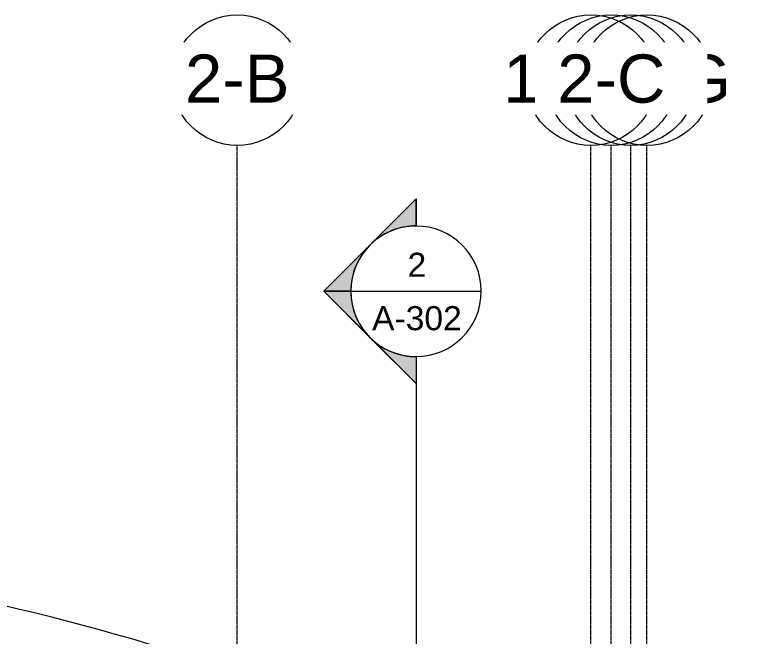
# Model space of a CAD drawing. Header units: inches. Extents: x 20478 to 36715, y -248 to 750.
# Drawn here: x 29344.3 to 29709.4, y 408.1 to 712.7 of the extents above; entities that cross this region are included whole.
import ezdxf

# ---------------------------------------------------------------- set-up
doc = ezdxf.new("R2010")
doc.units = ezdxf.units.IN
doc.header["$MEASUREMENT"] = 0
doc.linetypes.add('Grid Line 1_2_', pattern=[0.875, 0.5, -0.125, 0.125, -0.125])
for name, color, linetype, lineweight in [('G-ANNO-SYMB', 111, 'Continuous', 9), ('G-ANNO-TEXT', 231, 'Continuous', 9), ('S-GRID', 1, 'Continuous', 9), ('S-GRID-IDEN', 1, 'Continuous', 9)]:
    doc.layers.add(name, color=color, linetype=linetype, lineweight=lineweight)
doc.styles.add('Arial', font='arial.ttf', dxfattribs={"height": 23.60479})
doc.styles.add('Arial_1', font='arial.ttf', dxfattribs={"height": 11.802395})

# ---------------------------------------------------------------- blocks, each defined once
blk = doc.blocks.new('Grid - Grid Head - Circle-14747-Elevation - East')
at = {"layer": 'S-GRID-IDEN'}
blk.add_circle((-21143.8, 680.66), 32, dxfattribs=at)
blk = doc.blocks.new('Section - Section Head - Filled-1526-Elevation - East')
at = {"layer": 'G-ANNO-SYMB'}
h = blk.add_hatch(color=256, dxfattribs=at)
edge = h.paths.add_edge_path(flags=0)
edge.add_arc((-22069.39, 577.16), 32.04, 90, 132.0784, ccw=False)
edge.add_line((-22069.39, 609.2), (-22069.39, 622.41))
edge.add_line((-22069.39, 622.41), (-22090.86, 600.94))
h = blk.add_hatch(color=256, dxfattribs=at)
edge = h.paths.add_edge_path(flags=0)
edge.add_line((-22092.02, 599.78), (-22114.64, 577.16))
edge.add_line((-22114.64, 577.16), (-22101.39, 577.16))
edge.add_arc((-22069.39, 577.16), 32, 135, 180, ccw=False)
h = blk.add_hatch(color=256, dxfattribs=at)
edge = h.paths.add_edge_path(flags=0)
edge.add_arc((-22069.39, 577.16), 32, 180, 225, ccw=False)
edge.add_line((-22101.39, 577.16), (-22114.64, 577.16))
edge.add_line((-22114.64, 577.16), (-22092.02, 554.53))
h = blk.add_hatch(color=256, dxfattribs=at)
edge = h.paths.add_edge_path(flags=0)
edge.add_line((-22090.86, 553.37), (-22069.39, 531.9))
edge.add_line((-22069.39, 531.9), (-22069.39, 545.12))
edge.add_arc((-22069.39, 577.16), 32.04, 227.9216, 270, ccw=False)
for p, q in [((-22114.64, 577.16), (-22069.39, 622.41)), ((-22090.86, 600.94), (-22069.39, 622.41)), ((-22069.39, 609.16), (-22069.39, 622.41)), ((-22069.39, 622.41), (-22069.39, 609.2)), ((-22114.64, 577.16), (-22092.02, 599.78)), ((-22114.64, 577.16), (-22069.39, 531.9)), ((-22101.39, 577.16), (-22114.64, 577.16)), ((-22092.02, 554.53), (-22114.64, 577.16)), ((-22114.64, 577.16), (-22101.39, 577.16)), ((-22069.39, 531.9), (-22090.86, 553.37)), ((-22069.39, 545.16), (-22069.39, 531.9)), ((-22069.39, 545.12), (-22069.39, 531.9))]:
    blk.add_line(p, q, dxfattribs=at)
for radius, start, end in [(32, 90, 270), (32.04, 90, 132.0784), (32, 270, 90), (32, 135, 180), (32, 180, 225), (32.04, 227.9216, 270)]:
    blk.add_arc((-22069.39, 577.16), radius, start, end, dxfattribs=at)

msp = doc.modelspace()

# ---------------------------------------------------------------- linework, layer by layer
at = {"layer": 'G-ANNO-SYMB'}
for p, q in [((29509.1418, 577.15708), (29573.1418, 577.15708)), ((29541.1418, 545.15708), (29541.1418, -54.81697))]:
    msp.add_line(p, q, dxfattribs=at)
at = {"layer": 'G-ANNO-TEXT', "color": 145}
msp.add_arc((29084.13201, -684.82661), 1136.75909, 63.3750715, 90, dxfattribs=at)
at = {"layer": 'S-GRID', "linetype": 'Grid Line 1_2_'}
for p, q in [((29453.41828, -132), (29453.41828, 648.65882)), ((29453.41828, -132), (29453.41828, 648.65882)), ((29626.91828, -132), (29626.91828, 648.65882)), ((29636.91828, -132), (29636.91828, 648.65882)), ((29636.91828, -132), (29636.91828, 648.65882)), ((29646.41828, -132), (29646.41828, 648.65882)), ((29654.41828, -132), (29654.41828, 648.65882))]:
    msp.add_line(p, q, dxfattribs=at)

# ---------------------------------------------------------------- block references
at = {"layer": 'G-ANNO-SYMB'}
msp.add_blockref('Section - Section Head - Filled-1526-Elevation - East', (51610.53025, 0), dxfattribs=at)
at = {"layer": 'S-GRID-IDEN'}
for p in [(50597.22109, 0), (50790.22109, 0)]:
    msp.add_blockref('Grid - Grid Head - Circle-14747-Elevation - East', p, dxfattribs=at)

# ---------------------------------------------------------------- texts
at = {"layer": 'G-ANNO-SYMB', "attachment_point": 2, "line_spacing_factor": 0.938532, "style": 'Arial_1'}
for s, insert, char_height, width in [('2', (29541.55162, 596.04924), 11.8024, 10.944), ('A-302', (29541.55162, 569.86758), 11.802395, 52.416)]:
    msp.add_mtext(s, dxfattribs=dict(at, insert=insert, char_height=char_height, width=width))

# ---------------------------------------------------------------- next in the draw order: texts
at = {"layer": 'S-GRID-IDEN', "char_height": 23.60479, "width": 56.736, "attachment_point": 2, "line_spacing_factor": 0.938532, "style": 'Arial', "bg_fill": 3, "box_fill_scale": 1.25, "bg_fill_color": 0, "bg_fill_transparency": 0}
for s, insert in [('3-2', (29453.41213, 693.24132)), ('3-3', (29646.41213, 693.24132))]:
    msp.add_mtext(s, dxfattribs=dict(at, insert=insert))

# ---------------------------------------------------------------- next in the draw order: block references
at = {"layer": 'S-GRID-IDEN'}
for p in [(50597.22109, 0), (50798.22109, 0)]:
    msp.add_blockref('Grid - Grid Head - Circle-14747-Elevation - East', p, dxfattribs=at)

# ---------------------------------------------------------------- next in the draw order: texts
at = {"layer": 'S-GRID-IDEN', "char_height": 23.60479, "attachment_point": 2, "line_spacing_factor": 0.938532, "style": 'Arial', "bg_fill": 3, "box_fill_scale": 1.25, "bg_fill_color": 0, "bg_fill_transparency": 0}
for s, insert, width in [('2-B', (29453.41213, 693.24132), 61.056), ('3-3.G', (29654.41213, 693.24132), 98.208)]:
    msp.add_mtext(s, dxfattribs=dict(at, insert=insert, width=width))

# ---------------------------------------------------------------- next in the draw order: block references
at = {"layer": 'S-GRID-IDEN'}
msp.add_blockref('Grid - Grid Head - Circle-14747-Elevation - East', (50780.72109, 0), dxfattribs=at)

# ---------------------------------------------------------------- next in the draw order: texts
at = {"layer": 'S-GRID-IDEN', "insert": (29636.91213, 693.24132), "char_height": 23.60479, "width": 61.056, "attachment_point": 2, "line_spacing_factor": 0.938532, "style": 'Arial', "bg_fill": 3, "box_fill_scale": 1.25, "bg_fill_color": 0, "bg_fill_transparency": 0}
msp.add_mtext('1-A', dxfattribs=at)

# ---------------------------------------------------------------- next in the draw order: block references
at = {"layer": 'S-GRID-IDEN'}
msp.add_blockref('Grid - Grid Head - Circle-14747-Elevation - East', (50770.72109, 0), dxfattribs=at)

# ---------------------------------------------------------------- next in the draw order: texts
at = {"layer": 'S-GRID-IDEN', "insert": (29626.91213, 693.24132), "char_height": 23.60479, "width": 102.528, "attachment_point": 2, "line_spacing_factor": 0.938532, "style": 'Arial', "bg_fill": 3, "box_fill_scale": 1.25, "bg_fill_color": 0, "bg_fill_transparency": 0}
msp.add_mtext('1-A.G', dxfattribs=at)

# ---------------------------------------------------------------- next in the draw order: block references
at = {"layer": 'S-GRID-IDEN'}
msp.add_blockref('Grid - Grid Head - Circle-14747-Elevation - East', (50780.72109, 0), dxfattribs=at)

# ---------------------------------------------------------------- next in the draw order: texts
at = {"layer": 'S-GRID-IDEN', "insert": (29636.91213, 693.24132), "char_height": 23.60479, "width": 63.072, "attachment_point": 2, "line_spacing_factor": 0.938532, "style": 'Arial', "bg_fill": 3, "box_fill_scale": 1.25, "bg_fill_color": 0, "bg_fill_transparency": 0}
msp.add_mtext('2-C', dxfattribs=at)

doc.saveas('drawing.dxf')
